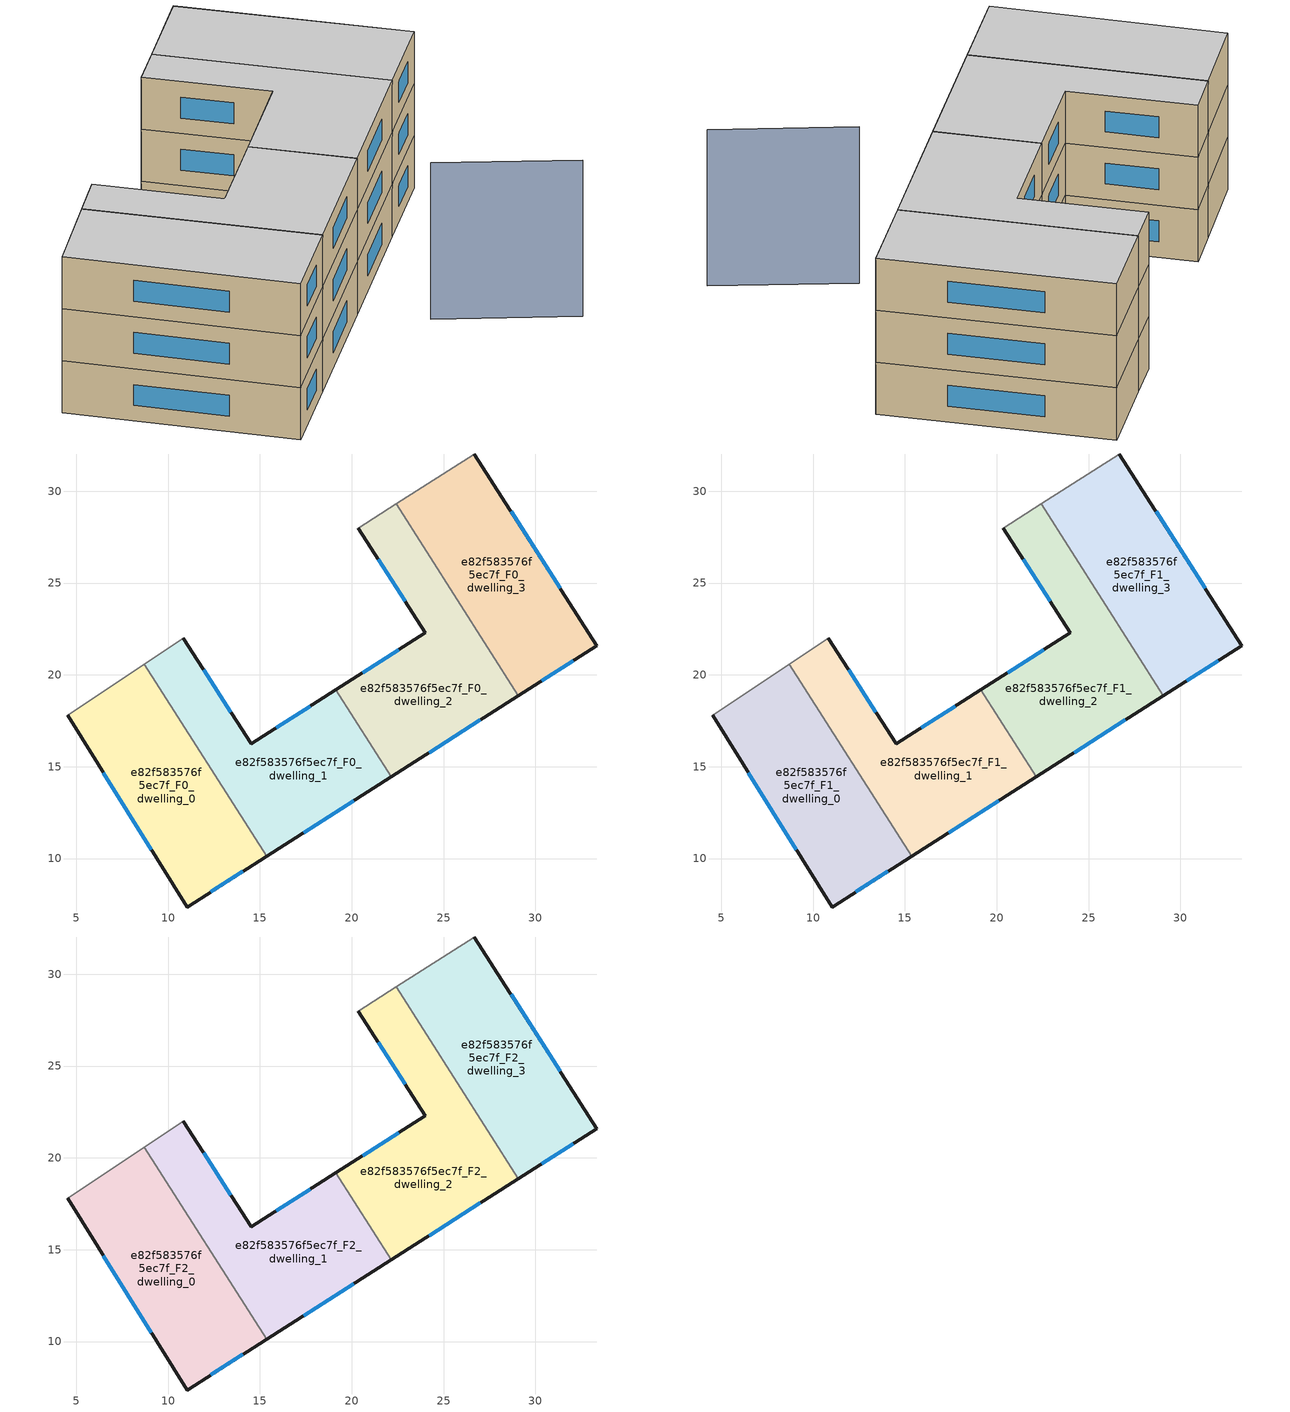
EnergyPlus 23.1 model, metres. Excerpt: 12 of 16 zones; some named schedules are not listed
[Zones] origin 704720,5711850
e82f583576f5ec7f_F0_dwelling_0
 floor ground (EU_floor_Construction): 8.69,20.58 15.36,10.12 11.03,7.36 4.53,17.81 z0
 wall outside (EU_wall_Construction): 4.53,17.81 11.03,7.36 15.36,10.12 z0:3
 wall adiabatic (EU_wall_Construction): 8.69,20.58 4.53,17.81 z0:3
 wall to e82f583576f5ec7f_F0_dwelling_1 (EU_wall_Construction): 15.37,10.12 8.7,20.58 z0:3
 window (EU_Window_Construction): 12.33,8.19 14.07,9.3 / 6.47,14.68 9.09,10.49 z0.9:2.1
e82f583576f5ec7f_F0_dwelling_1
 floor ground (EU_floor_Construction): 19.13,19.18 22.15,14.45 15.36,10.12 8.69,20.58 10.83,22 14.52,16.24 z0
 wall outside (EU_wall_Construction): 15.36,10.12 22.15,14.45 / 19.13,19.18 14.52,16.24 10.83,22 z0:3
 wall adiabatic (EU_wall_Construction): 10.83,22 8.69,20.58 z0:3
 wall to e82f583576f5ec7f_F0_dwelling_2 (EU_wall_Construction): 22.15,14.45 19.13,19.18 z0:3
 window (EU_Window_Construction): 17.39,11.42 20.12,13.15 / 13.41,17.97 11.93,20.27 / 17.75,18.3 15.9,17.12 z0.9:2.1
e82f583576f5ec7f_F0_dwelling_2
 floor ground (EU_floor_Construction): 22.42,29.31 29.08,18.87 22.15,14.45 19.13,19.18 24.01,22.29 20.36,27.99 z0
 wall outside (EU_wall_Construction): 22.15,14.45 29.08,18.87 / 20.36,27.99 24.01,22.29 19.13,19.18 z0:3
 wall adiabatic (EU_wall_Construction): 22.42,29.31 20.36,27.99 z0:3
 wall to e82f583576f5ec7f_F0_dwelling_3 (EU_wall_Construction): 29.08,18.87 22.42,29.31 z0:3
 window (EU_Window_Construction): 24.22,15.77 27,17.54 / 22.55,21.36 20.59,20.11 / 21.45,26.29 22.92,24 z0.9:2.1
e82f583576f5ec7f_F0_dwelling_3
 floor ground (EU_floor_Construction): 26.68,32.02 33.35,21.59 29.08,18.87 22.42,29.31 z0
 wall outside (EU_wall_Construction): 29.08,18.87 33.35,21.59 26.68,32.02 z0:3
 wall adiabatic (EU_wall_Construction): 26.68,32.02 22.42,29.31 z0:3
 window (EU_Window_Construction): 31.35,24.71 28.68,28.9 / 30.36,19.68 32.07,20.78 z0.9:2.1
e82f583576f5ec7f_F1_dwelling_0
 floor to e82f583576f5ec7f_F0_dwelling_0 (EU_floor_Construction): 8.69,20.58 15.36,10.12 11.03,7.36 4.53,17.81 z3
 wall outside (EU_wall_Construction): 4.53,17.81 11.03,7.36 15.36,10.12 z3:6
 wall adiabatic (EU_wall_Construction): 8.69,20.58 4.53,17.81 z3:6
 wall to e82f583576f5ec7f_F1_dwelling_1 (EU_wall_Construction): 15.37,10.12 8.7,20.58 z3:6
 window (EU_Window_Construction): 12.33,8.19 14.07,9.3 / 6.47,14.68 9.09,10.49 z3.9:5.1
e82f583576f5ec7f_F1_dwelling_1
 floor to e82f583576f5ec7f_F0_dwelling_1 (EU_floor_Construction): 19.13,19.18 22.15,14.45 15.36,10.12 8.69,20.58 10.83,22 14.52,16.24 z3
 wall outside (EU_wall_Construction): 15.36,10.12 22.15,14.45 / 19.13,19.18 14.52,16.24 10.83,22 z3:6
 wall adiabatic (EU_wall_Construction): 10.83,22 8.69,20.58 z3:6
 wall to e82f583576f5ec7f_F1_dwelling_2 (EU_wall_Construction): 22.15,14.45 19.13,19.18 z3:6
 window (EU_Window_Construction): 17.39,11.42 20.12,13.15 / 13.41,17.97 11.93,20.27 / 17.75,18.3 15.9,17.12 z3.9:5.1
e82f583576f5ec7f_F1_dwelling_2
 floor to e82f583576f5ec7f_F0_dwelling_2 (EU_floor_Construction): 22.42,29.31 29.08,18.87 22.15,14.45 19.13,19.18 24.01,22.29 20.36,27.99 z3
 wall outside (EU_wall_Construction): 22.15,14.45 29.08,18.87 / 20.36,27.99 24.01,22.29 19.13,19.18 z3:6
 wall adiabatic (EU_wall_Construction): 22.42,29.31 20.36,27.99 z3:6
 wall to e82f583576f5ec7f_F1_dwelling_3 (EU_wall_Construction): 29.08,18.87 22.42,29.31 z3:6
 window (EU_Window_Construction): 24.22,15.77 27,17.54 / 22.55,21.36 20.59,20.11 / 21.45,26.29 22.92,24 z3.9:5.1
e82f583576f5ec7f_F1_dwelling_3
 floor to e82f583576f5ec7f_F0_dwelling_3 (EU_floor_Construction): 26.68,32.02 33.35,21.59 29.08,18.87 22.42,29.31 z3
 wall outside (EU_wall_Construction): 29.08,18.87 33.35,21.59 26.68,32.02 z3:6
 wall adiabatic (EU_wall_Construction): 26.68,32.02 22.42,29.31 z3:6
 window (EU_Window_Construction): 31.35,24.71 28.68,28.9 / 30.36,19.68 32.07,20.78 z3.9:5.1
e82f583576f5ec7f_F2_dwelling_0
 floor to e82f583576f5ec7f_F1_dwelling_0 (EU_floor_Construction): 8.69,20.58 15.36,10.12 11.03,7.36 4.53,17.81 z6
 wall outside (EU_wall_Construction): 4.53,17.81 11.03,7.36 15.36,10.12 z6:9
 wall adiabatic (EU_wall_Construction): 8.69,20.58 4.53,17.81 z6:9
 wall to e82f583576f5ec7f_F2_dwelling_1 (EU_wall_Construction): 15.37,10.12 8.7,20.58 z6:9
 window (EU_Window_Construction): 12.33,8.19 14.07,9.3 / 6.47,14.68 9.09,10.49 z6.9:8.1
 ceiling to e82f583576f5ec7f_F3_dwelling_0 (EU_floor_Construction): 15.36,10.12 8.69,20.58 4.53,17.81 11.03,7.36 z9
e82f583576f5ec7f_F2_dwelling_1
 floor to e82f583576f5ec7f_F1_dwelling_1 (EU_floor_Construction): 19.13,19.18 22.15,14.45 15.36,10.12 8.69,20.58 10.83,22 14.52,16.24 z6
 wall outside (EU_wall_Construction): 15.36,10.12 22.15,14.45 / 19.13,19.18 14.52,16.24 10.83,22 z6:9
 wall adiabatic (EU_wall_Construction): 10.83,22 8.69,20.58 z6:9
 wall to e82f583576f5ec7f_F2_dwelling_2 (EU_wall_Construction): 22.15,14.45 19.13,19.18 z6:9
 window (EU_Window_Construction): 17.39,11.42 20.12,13.15 / 13.41,17.97 11.93,20.27 / 17.75,18.3 15.9,17.12 z6.9:8.1
 ceiling to e82f583576f5ec7f_F3_dwelling_1 (EU_floor_Construction): 22.15,14.45 19.13,19.18 14.52,16.24 10.83,22 8.69,20.58 15.36,10.12 z9
e82f583576f5ec7f_F2_dwelling_2
 floor to e82f583576f5ec7f_F1_dwelling_2 (EU_floor_Construction): 22.42,29.31 29.08,18.87 22.15,14.45 19.13,19.18 24.01,22.29 20.36,27.99 z6
 wall outside (EU_wall_Construction): 22.15,14.45 29.08,18.87 / 20.36,27.99 24.01,22.29 19.13,19.18 z6:9
 wall adiabatic (EU_wall_Construction): 22.42,29.31 20.36,27.99 z6:9
 wall to e82f583576f5ec7f_F2_dwelling_3 (EU_wall_Construction): 29.08,18.87 22.42,29.31 z6:9
 window (EU_Window_Construction): 24.22,15.77 27,17.54 / 22.55,21.36 20.59,20.11 / 21.45,26.29 22.92,24 z6.9:8.1
 ceiling to e82f583576f5ec7f_F3_dwelling_2 (EU_floor_Construction): 29.08,18.87 22.42,29.31 20.36,27.99 24.01,22.29 19.13,19.18 22.15,14.45 z9
e82f583576f5ec7f_F2_dwelling_3
 floor to e82f583576f5ec7f_F1_dwelling_3 (EU_floor_Construction): 26.68,32.02 33.35,21.59 29.08,18.87 22.42,29.31 z6
 wall outside (EU_wall_Construction): 29.08,18.87 33.35,21.59 26.68,32.02 z6:9
 wall adiabatic (EU_wall_Construction): 26.68,32.02 22.42,29.31 z6:9
 window (EU_Window_Construction): 31.35,24.71 28.68,28.9 / 30.36,19.68 32.07,20.78 z6.9:8.1
 ceiling to e82f583576f5ec7f_F3_dwelling_3 (EU_floor_Construction): 33.35,21.59 26.68,32.02 22.42,29.31 29.08,18.87 z9
shading: 24.42,11.51 30.03,6.29 z0:9
[Building]
EU S2 Campaign: North Axis=0; Terrain=City; Solar Distribution=FullExterior
[Site:Location]
London: Latitude=51.5; Longitude=-0.5; Time Zone=0; Elevation=25
[SizingPeriod:WeatherFileDays]
AnnualSizingPeriod: Begin Month=1; Begin Day of Month=1; End Month=12; End Day of Month=31; Day of Week for Start Day=Monday; Use Weather File Daylight Saving Period=No; Use Weather File Rain and Snow Indicators=No
[MATERIAL]
EU_InternalMass_Material: Roughness=MediumRough; Thickness=0.1; Conductivity=1; Density=1800; Specific Heat=900; Thermal Absorptance=0.9; Solar Absorptance=0.7; Visible Absorptance=0.7
[MATERIAL:NOMASS] Roughness=MediumRough; Thermal Absorptance=0.9; Solar Absorptance=0.7; Visible Absorptance=0.7
Name | Thermal Resistance
EU_wall_NoMass | 1.04674
EU_floor_NoMass | 2.04616
[WINDOWMATERIAL:SIMPLEGLAZINGSYSTEM]
EU_Window_SimpleGlazing: UFactor=4.25843; Solar Heat Gain Coefficient=0.85; Visible Transmittance=0.85
[CONSTRUCTION]
EU_wall_Construction: EU_wall_NoMass
EU_floor_Construction: EU_floor_NoMass
EU_Window_Construction: EU_Window_SimpleGlazing
EU_InternalMass_Construction: EU_InternalMass_Material
[ZONE] Type=1; Multiplier=1; Ceiling Height=autocalculate; Floor Area=autocalculate; Part of Total Floor Area=Yes
Name | Volume
e82f583576f5ec7f_F0_dwelling_0; e82f583576f5ec7f_F1_dwelling_0; e82f583576f5ec7f_F2_dwelling_0 | 187.941
e82f583576f5ec7f_F0_dwelling_1 | 187.964
e82f583576f5ec7f_F1_dwelling_1; e82f583576f5ec7f_F2_dwelling_1 | 187.966
e82f583576f5ec7f_F0_dwelling_2 | 187.943
e82f583576f5ec7f_F1_dwelling_2; e82f583576f5ec7f_F2_dwelling_2 | 187.945
e82f583576f5ec7f_F0_dwelling_3 | 187.951
e82f583576f5ec7f_F1_dwelling_3; e82f583576f5ec7f_F2_dwelling_3 | 187.95
[INTERNALMASS] Construction=EU_InternalMass_Construction
Name | Zone or ZoneList | Surface Area
e82f583576f5ec7f_F0_dwelling_0_EU_InternalMass | e82f583576f5ec7f_F0_dwelling_0 | 62.6469
e82f583576f5ec7f_F0_dwelling_1_EU_InternalMass | e82f583576f5ec7f_F0_dwelling_1 | 62.6551
e82f583576f5ec7f_F0_dwelling_2_EU_InternalMass | e82f583576f5ec7f_F0_dwelling_2 | 62.6481
e82f583576f5ec7f_F0_dwelling_3_EU_InternalMass | e82f583576f5ec7f_F0_dwelling_3 | 62.6504
e82f583576f5ec7f_F1_dwelling_0_EU_InternalMass | e82f583576f5ec7f_F1_dwelling_0 | 62.6469
e82f583576f5ec7f_F1_dwelling_1_EU_InternalMass | e82f583576f5ec7f_F1_dwelling_1 | 62.6551
e82f583576f5ec7f_F1_dwelling_2_EU_InternalMass | e82f583576f5ec7f_F1_dwelling_2 | 62.6481
e82f583576f5ec7f_F1_dwelling_3_EU_InternalMass | e82f583576f5ec7f_F1_dwelling_3 | 62.6504
e82f583576f5ec7f_F2_dwelling_0_EU_InternalMass | e82f583576f5ec7f_F2_dwelling_0 | 62.6469
e82f583576f5ec7f_F2_dwelling_1_EU_InternalMass | e82f583576f5ec7f_F2_dwelling_1 | 62.6551
e82f583576f5ec7f_F2_dwelling_2_EU_InternalMass | e82f583576f5ec7f_F2_dwelling_2 | 62.6481
e82f583576f5ec7f_F2_dwelling_3_EU_InternalMass | e82f583576f5ec7f_F2_dwelling_3 | 62.6504
[OTHEREQUIPMENT] Fuel Type=Electricity; Design Level Calculation Method=Watts/Area; Power per Zone Floor Area=1; Fraction Latent=0; Fraction Radiant=0; Fraction Lost=0; Carbon Dioxide Generation Rate=0; EndUse Subcategory=EU_Step8_InternalGains
Name | Zone or ZoneList or Space or SpaceList | Schedule
EU_Step8_InternalGain_e82f583576f5ec7f_F0_dwelling_0_f000 | e82f583576f5ec7f_F0_dwelling_0 | EU_Step8_GainSchedule_e82f583576f5ec7f_F0_dwelling_0_f000
EU_Step8_InternalGain_e82f583576f5ec7f_F0_dwelling_1_f000 | e82f583576f5ec7f_F0_dwelling_1 | EU_Step8_GainSchedule_e82f583576f5ec7f_F0_dwelling_1_f000
EU_Step8_InternalGain_e82f583576f5ec7f_F0_dwelling_2_f000 | e82f583576f5ec7f_F0_dwelling_2 | EU_Step8_GainSchedule_e82f583576f5ec7f_F0_dwelling_2_f000
EU_Step8_InternalGain_e82f583576f5ec7f_F0_dwelling_3_f000 | e82f583576f5ec7f_F0_dwelling_3 | EU_Step8_GainSchedule_e82f583576f5ec7f_F0_dwelling_3_f000
EU_Step8_InternalGain_e82f583576f5ec7f_F1_dwelling_0_f000 | e82f583576f5ec7f_F1_dwelling_0 | EU_Step8_GainSchedule_e82f583576f5ec7f_F1_dwelling_0_f000
EU_Step8_InternalGain_e82f583576f5ec7f_F1_dwelling_1_f000 | e82f583576f5ec7f_F1_dwelling_1 | EU_Step8_GainSchedule_e82f583576f5ec7f_F1_dwelling_1_f000
EU_Step8_InternalGain_e82f583576f5ec7f_F1_dwelling_2_f000 | e82f583576f5ec7f_F1_dwelling_2 | EU_Step8_GainSchedule_e82f583576f5ec7f_F1_dwelling_2_f000
EU_Step8_InternalGain_e82f583576f5ec7f_F1_dwelling_3_f000 | e82f583576f5ec7f_F1_dwelling_3 | EU_Step8_GainSchedule_e82f583576f5ec7f_F1_dwelling_3_f000
EU_Step8_InternalGain_e82f583576f5ec7f_F2_dwelling_0_f000 | e82f583576f5ec7f_F2_dwelling_0 | EU_Step8_GainSchedule_e82f583576f5ec7f_F2_dwelling_0_f000
EU_Step8_InternalGain_e82f583576f5ec7f_F2_dwelling_1_f000 | e82f583576f5ec7f_F2_dwelling_1 | EU_Step8_GainSchedule_e82f583576f5ec7f_F2_dwelling_1_f000
EU_Step8_InternalGain_e82f583576f5ec7f_F2_dwelling_2_f000 | e82f583576f5ec7f_F2_dwelling_2 | EU_Step8_GainSchedule_e82f583576f5ec7f_F2_dwelling_2_f000
EU_Step8_InternalGain_e82f583576f5ec7f_F2_dwelling_3_f000 | e82f583576f5ec7f_F2_dwelling_3 | EU_Step8_GainSchedule_e82f583576f5ec7f_F2_dwelling_3_f000
[ZONEVENTILATION:DESIGNFLOWRATE] Schedule=EU_AlwaysOn; Design Flow Rate Calculation Method=AirChanges/Hour; Air Changes per Hour=0.488719; Ventilation Type=Natural; Fan Pressure Rise=0; Fan Total Efficiency=1; Constant Term Coefficient=1; Temperature Term Coefficient=0; Velocity Term Coefficient=0; Velocity Squared Term Coefficient=0; Minimum Indoor Temperature=-100; Maximum Indoor Temperature=100; Delta Temperature=-100; Minimum Outdoor Temperature=-100; Maximum Outdoor Temperature=100; Maximum Wind Speed=40
Name | Zone or ZoneList or Space or SpaceList
EU_ConstantAir_e82f583576f5ec7f_F0_dwelling_0 | e82f583576f5ec7f_F0_dwelling_0
EU_ConstantAir_e82f583576f5ec7f_F0_dwelling_1 | e82f583576f5ec7f_F0_dwelling_1
EU_ConstantAir_e82f583576f5ec7f_F0_dwelling_2 | e82f583576f5ec7f_F0_dwelling_2
EU_ConstantAir_e82f583576f5ec7f_F0_dwelling_3 | e82f583576f5ec7f_F0_dwelling_3
EU_ConstantAir_e82f583576f5ec7f_F1_dwelling_0 | e82f583576f5ec7f_F1_dwelling_0
EU_ConstantAir_e82f583576f5ec7f_F1_dwelling_1 | e82f583576f5ec7f_F1_dwelling_1
EU_ConstantAir_e82f583576f5ec7f_F1_dwelling_2 | e82f583576f5ec7f_F1_dwelling_2
EU_ConstantAir_e82f583576f5ec7f_F1_dwelling_3 | e82f583576f5ec7f_F1_dwelling_3
EU_ConstantAir_e82f583576f5ec7f_F2_dwelling_0 | e82f583576f5ec7f_F2_dwelling_0
EU_ConstantAir_e82f583576f5ec7f_F2_dwelling_1 | e82f583576f5ec7f_F2_dwelling_1
EU_ConstantAir_e82f583576f5ec7f_F2_dwelling_2 | e82f583576f5ec7f_F2_dwelling_2
EU_ConstantAir_e82f583576f5ec7f_F2_dwelling_3 | e82f583576f5ec7f_F2_dwelling_3
[HVACTEMPLATE:THERMOSTAT] Constant Heating Setpoint=20; Constant Cooling Setpoint=50
EU_HeatOnly_e82f583576f5ec7f_F0_dwelling_0; EU_HeatOnly_e82f583576f5ec7f_F0_dwelling_1; EU_HeatOnly_e82f583576f5ec7f_F0_dwelling_2; EU_HeatOnly_e82f583576f5ec7f_F0_dwelling_3; EU_HeatOnly_e82f583576f5ec7f_F1_dwelling_0; EU_HeatOnly_e82f583576f5ec7f_F1_dwelling_1; EU_HeatOnly_e82f583576f5ec7f_F1_dwelling_2; EU_HeatOnly_e82f583576f5ec7f_F1_dwelling_3; EU_HeatOnly_e82f583576f5ec7f_F2_dwelling_0; EU_HeatOnly_e82f583576f5ec7f_F2_dwelling_1; EU_HeatOnly_e82f583576f5ec7f_F2_dwelling_2; EU_HeatOnly_e82f583576f5ec7f_F2_dwelling_3; EU_HeatOnly_e82f583576f5ec7f_F3_dwelling_0; EU_HeatOnly_e82f583576f5ec7f_F3_dwelling_1; EU_HeatOnly_e82f583576f5ec7f_F3_dwelling_2; EU_HeatOnly_e82f583576f5ec7f_F3_dwelling_3
[HVACTEMPLATE:ZONE:IDEALLOADSAIRSYSTEM] System Availability Schedule=EU_AlwaysOn; Maximum Heating Supply Air Temperature=50; Minimum Cooling Supply Air Temperature=13; Maximum Heating Supply Air Humidity Ratio=0.0156; Minimum Cooling Supply Air Humidity Ratio=0.0077; Heating Limit=NoLimit; Cooling Limit=NoLimit; Heating Availability Schedule=EU_AlwaysOn; Cooling Availability Schedule=EU_CoolingOff; Dehumidification Control Type=ConstantSensibleHeatRatio; Cooling Sensible Heat Ratio=0.7; Dehumidification Setpoint=60; Humidification Control Type=None; Humidification Setpoint=30; Outdoor Air Method=None; Outdoor Air Flow Rate per Person=0.00944; Outdoor Air Flow Rate per Zone Floor Area=0; Outdoor Air Flow Rate per Zone=0; Demand Controlled Ventilation Type=None; Outdoor Air Economizer Type=NoEconomizer; Heat Recovery Type=None; Sensible Heat Recovery Effectiveness=0.7; Latent Heat Recovery Effectiveness=0.65
Name | Template Thermostat
e82f583576f5ec7f_F0_dwelling_0 | EU_HeatOnly_e82f583576f5ec7f_F0_dwelling_0
e82f583576f5ec7f_F0_dwelling_1 | EU_HeatOnly_e82f583576f5ec7f_F0_dwelling_1
e82f583576f5ec7f_F0_dwelling_2 | EU_HeatOnly_e82f583576f5ec7f_F0_dwelling_2
e82f583576f5ec7f_F0_dwelling_3 | EU_HeatOnly_e82f583576f5ec7f_F0_dwelling_3
e82f583576f5ec7f_F1_dwelling_0 | EU_HeatOnly_e82f583576f5ec7f_F1_dwelling_0
e82f583576f5ec7f_F1_dwelling_1 | EU_HeatOnly_e82f583576f5ec7f_F1_dwelling_1
e82f583576f5ec7f_F1_dwelling_2 | EU_HeatOnly_e82f583576f5ec7f_F1_dwelling_2
e82f583576f5ec7f_F1_dwelling_3 | EU_HeatOnly_e82f583576f5ec7f_F1_dwelling_3
e82f583576f5ec7f_F2_dwelling_0 | EU_HeatOnly_e82f583576f5ec7f_F2_dwelling_0
e82f583576f5ec7f_F2_dwelling_1 | EU_HeatOnly_e82f583576f5ec7f_F2_dwelling_1
e82f583576f5ec7f_F2_dwelling_2 | EU_HeatOnly_e82f583576f5ec7f_F2_dwelling_2
e82f583576f5ec7f_F2_dwelling_3 | EU_HeatOnly_e82f583576f5ec7f_F2_dwelling_3
[SIZING:ZONE] Zone Cooling Design Supply Air Temperature Input Method=SupplyAirTemperature; Zone Cooling Design Supply Air Temperature=13; Zone Heating Design Supply Air Temperature Input Method=SupplyAirTemperature; Zone Heating Design Supply Air Temperature=50; Zone Cooling Design Supply Air Humidity Ratio=0.008; Zone Heating Design Supply Air Humidity Ratio=0.008; Cooling Design Air Flow Method=DesignDay; Cooling Design Air Flow Rate=0; Cooling Minimum Air Flow per Zone Floor Area=0.000762; Cooling Minimum Air Flow=0; Cooling Minimum Air Flow Fraction=0.2; Heating Design Air Flow Method=DesignDay; Heating Design Air Flow Rate=0; Heating Maximum Air Flow per Zone Floor Area=0.002032; Heating Maximum Air Flow=0.141576; Heating Maximum Air Flow Fraction=0.3; Account for Dedicated Outdoor Air System=No; Dedicated Outdoor Air System Control Strategy=NeutralSupplyAir; Dedicated Outdoor Air Low Setpoint Temperature for Design=autosize; Dedicated Outdoor Air High Setpoint Temperature for Design=autosize; Zone Load Sizing Method=Sensible Load Only No Latent Load; Zone Latent Cooling Design Supply Air Humidity Ratio Input Method=HumidityRatioDifference; Zone Cooling Design Supply Air Humidity Ratio Difference=0.005; Zone Latent Heating Design Supply Air Humidity Ratio Input Method=HumidityRatioDifference; Zone Humidification Design Supply Air Humidity Ratio Difference=0.005
e82f583576f5ec7f_F0_dwelling_0; e82f583576f5ec7f_F0_dwelling_1; e82f583576f5ec7f_F0_dwelling_2; e82f583576f5ec7f_F0_dwelling_3; e82f583576f5ec7f_F1_dwelling_0; e82f583576f5ec7f_F1_dwelling_1; e82f583576f5ec7f_F1_dwelling_2; e82f583576f5ec7f_F1_dwelling_3; e82f583576f5ec7f_F2_dwelling_0; e82f583576f5ec7f_F2_dwelling_1; e82f583576f5ec7f_F2_dwelling_2
